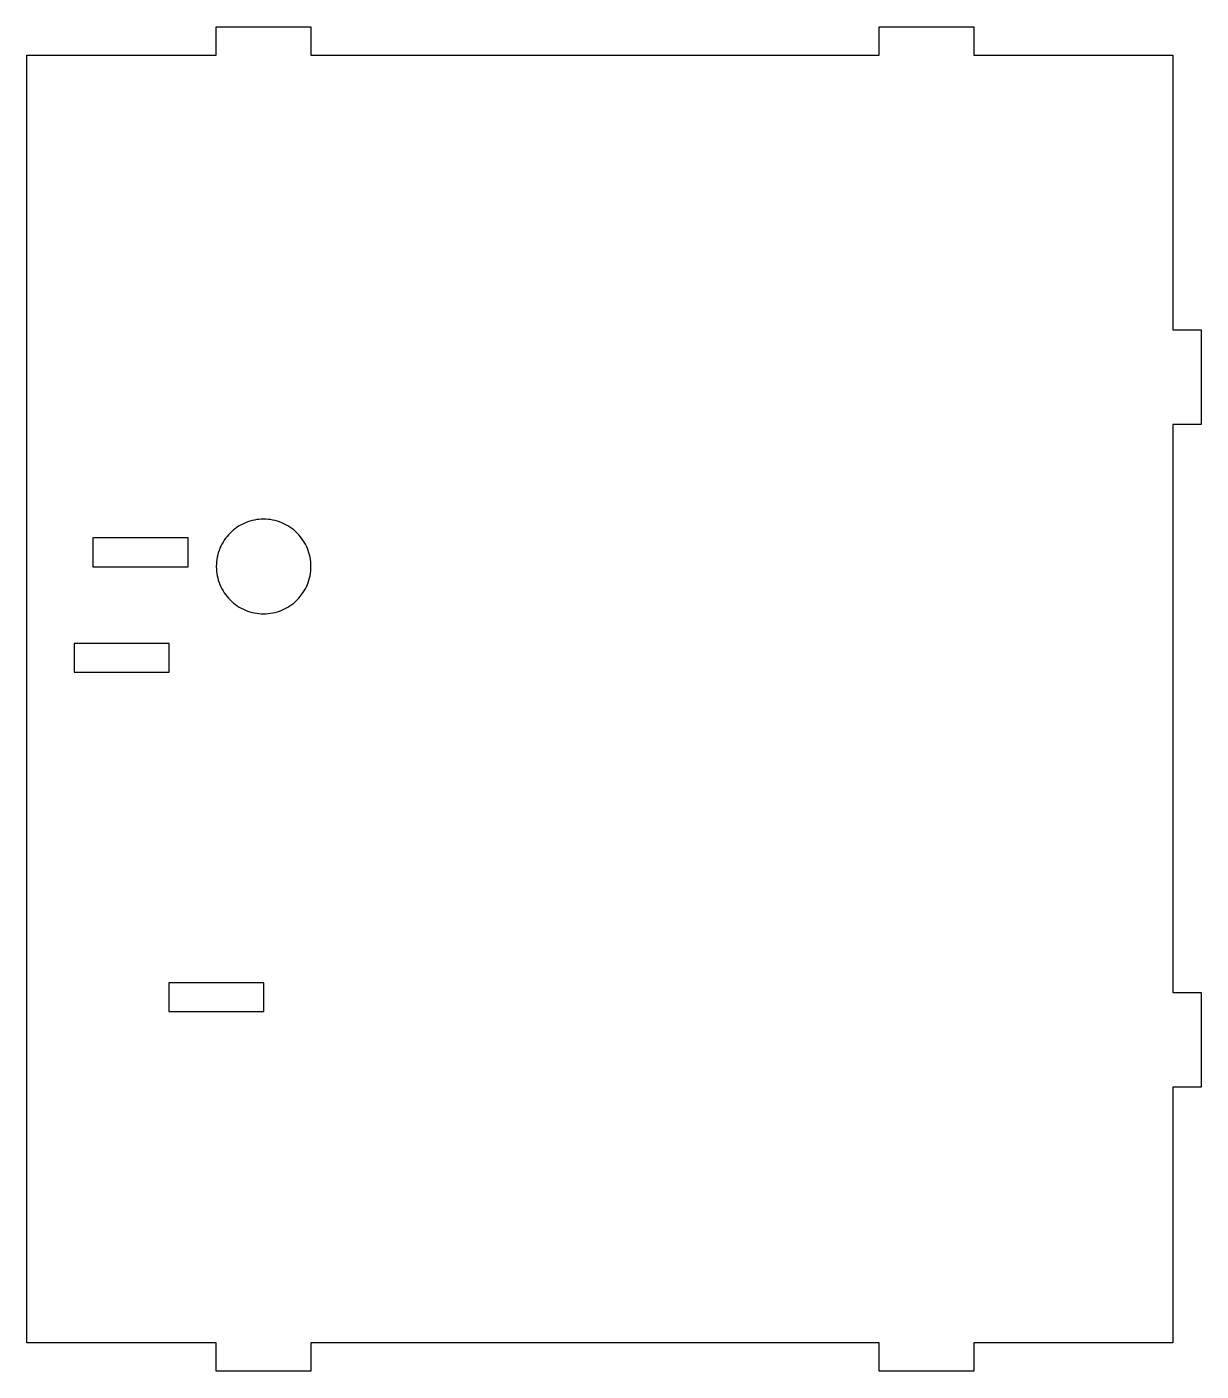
# Model space of a CAD drawing. Header units: millimetres. Extents: x 0 to 124, y 0 to 142.
import ezdxf

# ---------------------------------------------------------------- set-up
doc = ezdxf.new("R2010")
doc.units = ezdxf.units.MM
doc.layers.add('CUT', color=1, linetype='Continuous')

msp = doc.modelspace()

# ---------------------------------------------------------------- linework, layer by layer
at = {"layer": 'CUT'}
for points in [[(0, 139), (20, 139), (20, 142), (30, 142), (30, 139), (90, 139), (90, 142), (100, 142), (100, 139), (121, 139), (121, 110), (124, 110), (124, 100), (121, 100), (121, 40), (124, 40), (124, 30), (121, 30), (121, 3), (100, 3), (100, 0), (90, 0), (90, 3), (30, 3), (30, 0), (20, 0), (20, 3), (0, 3), (0, 139)], [(29.9759, 85.4901), (29.9459, 85.7337), (29.9039, 85.9755), (29.8502, 86.2149), (29.7847, 86.4514), (29.7077, 86.6844), (29.6194, 86.9134), (29.5199, 87.1378), (29.4096, 87.357), (29.2886, 87.5705), (29.1573, 87.7779), (29.016, 87.9785), (28.8651, 88.172), (28.7048, 88.3578), (28.5355, 88.5355), (28.3578, 88.7048), (28.172, 88.8651), (27.9785, 89.016), (27.7779, 89.1573), (27.5705, 89.2886), (27.357, 89.4096), (27.1378, 89.5199), (26.9134, 89.6194), (26.6844, 89.7077), (26.4514, 89.7847), (26.2149, 89.8502), (25.9755, 89.9039), (25.7337, 89.9459), (25.4901, 89.9759), (25.2453, 89.994), (25, 90), (24.7547, 89.994), (24.5099, 89.9759), (24.2663, 89.9459), (24.0245, 89.9039), (23.7851, 89.8502), (23.5486, 89.7847), (23.3156, 89.7077), (23.0866, 89.6194), (22.8622, 89.5199), (22.643, 89.4096), (22.4295, 89.2886), (22.2221, 89.1573), (22.0215, 89.016), (21.828, 88.8651), (21.6422, 88.7048), (21.4645, 88.5355), (21.2952, 88.3578), (21.1349, 88.172), (20.984, 87.9785), (20.8427, 87.7779), (20.7114, 87.5705), (20.5904, 87.357), (20.4801, 87.1378), (20.3806, 86.9134), (20.2923, 86.6844), (20.2153, 86.4514), (20.1498, 86.2149), (20.0961, 85.9755), (20.0541, 85.7337), (20.0241, 85.4901), (20.006, 85.2453), (20, 85), (20.006, 84.7547), (20.0241, 84.5099), (20.0541, 84.2663), (20.0961, 84.0245), (20.1498, 83.7851), (20.2153, 83.5486), (20.2923, 83.3156), (20.3806, 83.0866), (20.4801, 82.8622), (20.5904, 82.643), (20.7114, 82.4295), (20.8427, 82.2221), (20.984, 82.0215), (21.1349, 81.828), (21.2952, 81.6422), (21.4645, 81.4645), (21.6422, 81.2952), (21.828, 81.1349), (22.0215, 80.984), (22.2221, 80.8427), (22.4295, 80.7114), (22.643, 80.5904), (22.8622, 80.4801), (23.0866, 80.3806), (23.3156, 80.2923), (23.5486, 80.2153), (23.7851, 80.1498), (24.0245, 80.0961), (24.2663, 80.0541), (24.5099, 80.0241), (24.7547, 80.006), (25, 80), (25.2453, 80.006), (25.4901, 80.0241), (25.7337, 80.0541), (25.9755, 80.0961), (26.2149, 80.1498), (26.4514, 80.2153), (26.6844, 80.2923), (26.9134, 80.3806), (27.1378, 80.4801), (27.357, 80.5904), (27.5705, 80.7114), (27.7779, 80.8427), (27.9785, 80.984), (28.172, 81.1349), (28.3578, 81.2952), (28.5355, 81.4645), (28.7048, 81.6422), (28.8651, 81.828), (29.016, 82.0215), (29.1573, 82.2221), (29.2886, 82.4295), (29.4096, 82.643), (29.5199, 82.8622), (29.6194, 83.0866), (29.7077, 83.3156), (29.7847, 83.5486), (29.8502, 83.7851), (29.9039, 84.0245), (29.9459, 84.2663), (29.9759, 84.5099), (29.994, 84.7547), (30, 85), (29.994, 85.2453), (29.9759, 85.4901)], [(6.975, 84.975), (17.025, 84.975), (17.025, 88.025), (6.975, 88.025), (6.975, 84.975)], [(4.975, 73.825), (15.025, 73.825), (15.025, 76.875), (4.975, 76.875), (4.975, 73.825)], [(25.025, 37.975), (25.025, 41.025), (14.975, 41.025), (14.975, 37.975), (25.025, 37.975)]]:
    msp.add_lwpolyline(points, close=True, dxfattribs=at)

doc.saveas('drawing.dxf')
